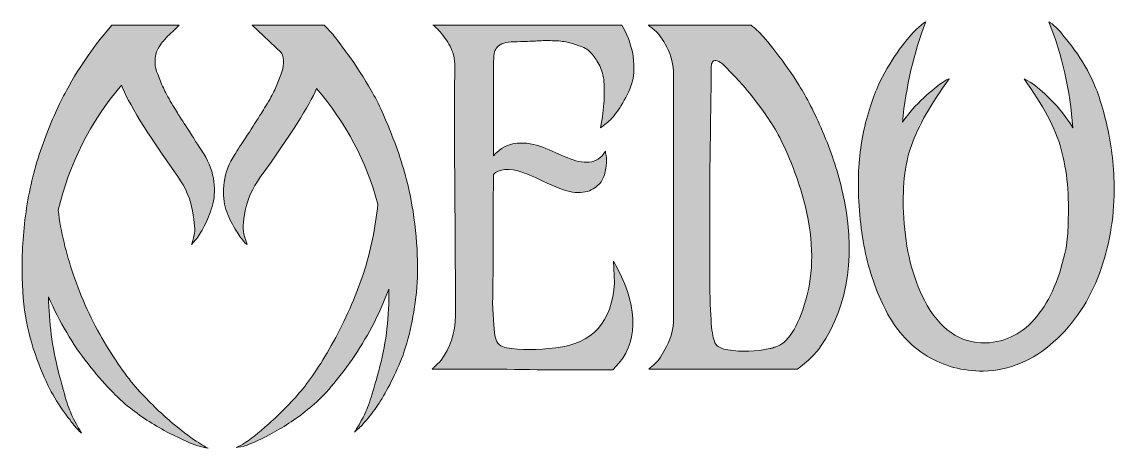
# Model space of a CAD drawing. Extents: x 130 to 375, y -436 to -385.
# Drawn here: x 130 to 225.4, y -430.3 to -393.1 of the extents above; entities that cross this region are included whole.
import ezdxf

# ---------------------------------------------------------------- set-up
doc = ezdxf.new("R2010")
doc.units = 0
doc.header["$MEASUREMENT"] = 0
doc.layers.add('Capa 1', color=7, linetype='Continuous', lineweight=0)

# ---------------------------------------------------------------- blocks, each defined once
blk = doc.blocks.new('Block_0')
at = {"layer": 'Capa 1', "true_color": 0x1d1d1b, "transparency": 33554687}
h = blk.add_hatch(color=250, dxfattribs=at)
h.dxf.hatch_style = 2
edge = h.paths.add_edge_path()
edge.add_spline(control_points=[(159.075, -428.939), (159.315, -428.58), (159.604, -428.07), (159.945, -427.41), (160.284, -426.75), (160.734, -425.34), (161.295, -423.18), (161.854, -421.02), (162.114, -418.78), (162.075, -416.46), (161.195, -418.74), (160.125, -420.78), (158.865, -422.58), (157.605, -424.38), (156.444, -425.73), (155.385, -426.63), (154.325, -427.529), (153.225, -428.289), (152.085, -428.91), (150.945, -429.529), (150.155, -429.909), (149.715, -430.05), (149.274, -430.189), (148.955, -430.26), (148.755, -430.26), (148.955, -430.18), (149.235, -430.029), (149.595, -429.811), (149.955, -429.59), (150.625, -429.05), (151.605, -428.189), (152.584, -427.329), (153.515, -426.379), (154.395, -425.34), (155.274, -424.299), (156.225, -422.86), (157.245, -421.02), (158.265, -419.181), (159.135, -417.201), (159.855, -415.08), (160.494, -413.121), (160.915, -411.1), (161.115, -409.02), (160.115, -405.3), (158.334, -401.94), (155.775, -398.94), (155.135, -400.42), (153.495, -403), (150.855, -406.68), (150.174, -407.64), (149.735, -408.61), (149.535, -409.59), (149.334, -410.57), (149.314, -411.32), (149.475, -411.84), (149.475, -411.84), (149.715, -412.56), (149.715, -412.56), (149.595, -412.48), (149.454, -412.34), (149.295, -412.14), (149.135, -411.94), (148.884, -411.561), (148.545, -411), (148.205, -410.44), (147.954, -409.86), (147.795, -409.26), (147.635, -408.66), (147.604, -407.94), (147.705, -407.1), (147.804, -406.26), (148.115, -405.46), (148.635, -404.7), (148.834, -404.38), (149.195, -403.82), (149.715, -403.02), (150.234, -402.22), (150.575, -401.69), (150.735, -401.43), (150.895, -401.17), (151.134, -400.78), (151.455, -400.26), (151.774, -399.741), (152.015, -399.291), (152.175, -398.91), (152.334, -398.53), (152.495, -398.14), (152.655, -397.74), (152.935, -397.02), (152.955, -396.38), (152.715, -395.82), (152.715, -395.82), (150.135, -393.42), (150.135, -393.42), (150.135, -393.42), (156.435, -393.42), (156.435, -393.42), (156.594, -393.58), (156.804, -393.801), (157.065, -394.08), (157.325, -394.36), (157.815, -395), (158.535, -396), (159.255, -397), (159.924, -398.04), (160.545, -399.12), (161.165, -400.2), (161.805, -401.601), (162.465, -403.32), (163.125, -405.04), (163.635, -406.78), (163.995, -408.54), (164.274, -410.061), (164.454, -411.52), (164.535, -412.92), (164.615, -414.32), (164.595, -415.59), (164.475, -416.73), (164.355, -417.87), (164.175, -418.971), (163.935, -420.03), (163.695, -421.09), (163.404, -422.02), (163.065, -422.82), (162.725, -423.619), (162.375, -424.359), (162.015, -425.04), (161.655, -425.72), (161.304, -426.3), (160.965, -426.779), (160.625, -427.26), (160.314, -427.659), (160.035, -427.98), (159.755, -428.3), (159.515, -428.539), (159.315, -428.699), (159.315, -428.699), (159.075, -428.939), (159.075, -428.939)], knot_values=[0, 0, 0, 0, 1, 1, 1, 2, 2, 2, 3, 3, 3, 4, 4, 4, 5, 5, 5, 6, 6, 6, 7, 7, 7, 8, 8, 8, 9, 9, 9, 10, 10, 10, 11, 11, 11, 12, 12, 12, 13, 13, 13, 14, 14, 14, 15, 15, 15, 16, 16, 16, 17, 17, 17, 18, 18, 18, 19, 19, 19, 20, 20, 20, 21, 21, 21, 22, 22, 22, 23, 23, 23, 24, 24, 24, 25, 25, 25, 26, 26, 26, 27, 27, 27, 28, 28, 28, 29, 29, 29, 30, 30, 30, 31, 31, 31, 32, 32, 32, 33, 33, 33, 34, 34, 34, 35, 35, 35, 36, 36, 36, 37, 37, 37, 38, 38, 38, 39, 39, 39, 40, 40, 40, 41, 41, 41, 42, 42, 42, 43, 43, 43, 44, 44, 44, 45, 45, 45, 46, 46, 46, 46], degree=3, periodic=0)
edge = h.paths.add_edge_path()
edge.add_spline(control_points=[(142.755, -394.38), (142.595, -394.581), (142.475, -394.72), (142.395, -394.8), (142.314, -394.88), (142.194, -395.05), (142.035, -395.31), (141.875, -395.57), (141.774, -395.79), (141.735, -395.97), (141.695, -396.15), (141.675, -396.4), (141.675, -396.72), (141.675, -397.041), (141.755, -397.36), (141.915, -397.68), (142.074, -398.121), (142.235, -398.52), (142.395, -398.88), (142.554, -399.24), (142.794, -399.69), (143.115, -400.23), (143.435, -400.77), (143.675, -401.16), (143.835, -401.4), (143.994, -401.64), (144.334, -402.17), (144.855, -402.99), (145.375, -403.81), (145.734, -404.36), (145.935, -404.64), (146.415, -405.44), (146.705, -406.25), (146.805, -407.07), (146.904, -407.89), (146.854, -408.61), (146.655, -409.23), (146.454, -409.851), (146.225, -410.42), (145.965, -410.94), (145.704, -411.46), (145.455, -411.86), (145.215, -412.14), (145.215, -412.14), (144.855, -412.56), (144.855, -412.56), (144.935, -412.36), (145.014, -412.08), (145.095, -411.72), (145.175, -411.36), (145.125, -410.661), (144.945, -409.62), (144.765, -408.58), (144.334, -407.58), (143.655, -406.62), (140.935, -402.78), (139.294, -400.12), (138.735, -398.64), (136.014, -401.88), (134.175, -405.52), (133.215, -409.56), (133.455, -411.44), (133.895, -413.301), (134.535, -415.14), (135.255, -417.261), (136.155, -419.23), (137.235, -421.05), (138.315, -422.871), (139.354, -424.32), (140.355, -425.4), (141.354, -426.48), (142.325, -427.41), (143.265, -428.189), (144.204, -428.97), (144.935, -429.52), (145.455, -429.84), (145.974, -430.16), (146.255, -430.32), (146.295, -430.32), (146.055, -430.279), (145.725, -430.199), (145.305, -430.08), (144.885, -429.96), (144.084, -429.6), (142.905, -429), (141.725, -428.4), (140.584, -427.67), (139.485, -426.811), (138.384, -425.949), (137.165, -424.67), (135.825, -422.97), (134.484, -421.27), (133.335, -419.32), (132.375, -417.12), (132.415, -419.36), (132.695, -421.51), (133.215, -423.57), (133.734, -425.629), (134.154, -426.969), (134.475, -427.59), (134.794, -428.209), (135.054, -428.68), (135.255, -429), (135.135, -428.92), (134.994, -428.79), (134.835, -428.609), (134.675, -428.43), (134.364, -428.029), (133.905, -427.41), (133.445, -426.789), (133.014, -426.12), (132.615, -425.4), (132.215, -424.68), (131.794, -423.72), (131.355, -422.52), (130.915, -421.32), (130.584, -420.07), (130.365, -418.77), (130.146, -417.471), (130.045, -415.93), (130.065, -414.15), (130.085, -412.371), (130.255, -410.541), (130.575, -408.66), (130.895, -406.86), (131.375, -405.11), (132.015, -403.41), (132.654, -401.71), (133.294, -400.281), (133.935, -399.12), (134.574, -397.96), (135.204, -396.94), (135.825, -396.06), (136.445, -395.181), (136.955, -394.521), (137.355, -394.08), (137.355, -394.08), (137.895, -393.42), (137.895, -393.42), (137.895, -393.42), (143.775, -393.42), (143.775, -393.42), (143.495, -393.7), (143.154, -394.02), (142.755, -394.38)], knot_values=[0, 0, 0, 0, 1, 1, 1, 2, 2, 2, 3, 3, 3, 4, 4, 4, 5, 5, 5, 6, 6, 6, 7, 7, 7, 8, 8, 8, 9, 9, 9, 10, 10, 10, 11, 11, 11, 12, 12, 12, 13, 13, 13, 14, 14, 14, 15, 15, 15, 16, 16, 16, 17, 17, 17, 18, 18, 18, 19, 19, 19, 20, 20, 20, 21, 21, 21, 22, 22, 22, 23, 23, 23, 24, 24, 24, 25, 25, 25, 26, 26, 26, 27, 27, 27, 28, 28, 28, 29, 29, 29, 30, 30, 30, 31, 31, 31, 32, 32, 32, 33, 33, 33, 34, 34, 34, 35, 35, 35, 36, 36, 36, 37, 37, 37, 38, 38, 38, 39, 39, 39, 40, 40, 40, 41, 41, 41, 42, 42, 42, 43, 43, 43, 44, 44, 44, 45, 45, 45, 46, 46, 46, 47, 47, 47, 48, 48, 48, 48], degree=3, periodic=0)
h = blk.add_hatch(color=250, dxfattribs=at)
h.dxf.hatch_style = 2
edge = h.paths.add_edge_path()
edge.add_spline(control_points=[(180.975, -404.4), (180.975, -404.48), (180.994, -404.61), (181.034, -404.79), (181.074, -404.97), (181.074, -405.28), (181.034, -405.72), (180.994, -406.161), (180.894, -406.54), (180.734, -406.86), (180.574, -407.181), (180.294, -407.46), (179.895, -407.7), (179.494, -407.94), (178.974, -408.04), (178.334, -408), (177.774, -407.96), (176.964, -407.69), (175.904, -407.19), (174.844, -406.69), (174.134, -406.38), (173.774, -406.26), (172.534, -405.86), (171.674, -405.92), (171.194, -406.44), (171.194, -411.76), (171.174, -415.48), (171.134, -417.6), (171.174, -419.16), (171.254, -420.19), (171.375, -420.69), (171.494, -421.19), (171.814, -421.48), (172.334, -421.56), (173.574, -421.761), (175.014, -421.761), (176.654, -421.56), (179.854, -421.2), (181.554, -419.32), (181.754, -415.92), (181.754, -415.92), (181.694, -414), (181.694, -414), (183.774, -417.72), (183.934, -420.681), (182.174, -422.88), (182.174, -422.88), (181.634, -423.48), (181.634, -423.48), (178.674, -423.52), (175.354, -423.5), (171.674, -423.42), (171.674, -423.42), (165.854, -423.42), (165.854, -423.42), (165.894, -423.381), (165.954, -423.32), (166.034, -423.24), (166.234, -423.08), (166.434, -422.88), (166.634, -422.641), (167.434, -421.6), (167.854, -420.3), (167.895, -418.74), (167.895, -417.261), (167.874, -413.79), (167.834, -408.33), (167.794, -402.87), (167.794, -399.12), (167.834, -397.08), (167.834, -396.72), (167.794, -396.36), (167.714, -396), (167.554, -395.48), (167.314, -395), (166.994, -394.56), (166.674, -394.12), (166.424, -393.82), (166.244, -393.66), (166.064, -393.5), (165.954, -393.42), (165.915, -393.42), (165.915, -393.42), (173.415, -393.42), (173.415, -393.42), (173.415, -393.42), (182.415, -393.42), (182.415, -393.42), (183.014, -394.46), (183.354, -395.48), (183.435, -396.48), (183.514, -397.48), (183.404, -398.32), (183.104, -399), (182.804, -399.681), (182.464, -400.29), (182.084, -400.83), (181.704, -401.37), (181.354, -401.76), (181.034, -402), (181.034, -402), (180.554, -402.36), (180.554, -402.36), (180.714, -401.48), (180.814, -400.69), (180.854, -399.99), (180.894, -399.291), (180.884, -398.68), (180.824, -398.16), (180.764, -397.641), (180.624, -397.19), (180.404, -396.81), (180.184, -396.43), (179.964, -396.11), (179.744, -395.85), (179.524, -395.59), (179.214, -395.391), (178.814, -395.25), (178.414, -395.11), (178.064, -395), (177.764, -394.92), (177.464, -394.84), (177.054, -394.791), (176.534, -394.77), (176.014, -394.75), (175.594, -394.75), (175.274, -394.77), (174.954, -394.791), (174.524, -394.81), (173.984, -394.83), (173.444, -394.851), (173.034, -394.86), (172.754, -394.86), (172.114, -394.9), (171.674, -395.1), (171.435, -395.46), (171.394, -395.541), (171.354, -395.601), (171.314, -395.64), (171.234, -395.88), (171.194, -396.561), (171.194, -397.68), (171.194, -398.08), (171.194, -399.11), (171.194, -400.77), (171.194, -402.43), (171.194, -403.78), (171.194, -404.82), (171.794, -404.14), (172.484, -403.77), (173.264, -403.71), (174.044, -403.65), (174.794, -403.77), (175.514, -404.07), (176.234, -404.37), (176.944, -404.67), (177.645, -404.97), (178.344, -405.27), (178.984, -405.4), (179.564, -405.36), (180.144, -405.32), (180.614, -405), (180.975, -404.4)], knot_values=[0, 0, 0, 0, 1, 1, 1, 2, 2, 2, 3, 3, 3, 4, 4, 4, 5, 5, 5, 6, 6, 6, 7, 7, 7, 8, 8, 8, 9, 9, 9, 10, 10, 10, 11, 11, 11, 12, 12, 12, 13, 13, 13, 14, 14, 14, 15, 15, 15, 16, 16, 16, 17, 17, 17, 18, 18, 18, 19, 19, 19, 20, 20, 20, 21, 21, 21, 22, 22, 22, 23, 23, 23, 24, 24, 24, 25, 25, 25, 26, 26, 26, 27, 27, 27, 28, 28, 28, 29, 29, 29, 30, 30, 30, 31, 31, 31, 32, 32, 32, 33, 33, 33, 34, 34, 34, 35, 35, 35, 36, 36, 36, 37, 37, 37, 38, 38, 38, 39, 39, 39, 40, 40, 40, 41, 41, 41, 42, 42, 42, 43, 43, 43, 44, 44, 44, 45, 45, 45, 46, 46, 46, 47, 47, 47, 48, 48, 48, 49, 49, 49, 50, 50, 50, 51, 51, 51, 52, 52, 52, 53, 53, 53, 54, 54, 54, 54], degree=3, periodic=0)
h = blk.add_hatch(color=250, dxfattribs=at)
h.dxf.hatch_style = 2
edge = h.paths.add_edge_path()
edge.add_spline(control_points=[(195.794, -421.5), (196.874, -421.18), (197.764, -419.811), (198.464, -417.39), (199.163, -414.97), (199.154, -412.26), (198.434, -409.26), (197.993, -407.541), (197.453, -405.96), (196.814, -404.52), (196.173, -403.08), (195.443, -401.82), (194.624, -400.74), (193.804, -399.66), (193.214, -398.92), (192.854, -398.52), (192.494, -398.121), (191.993, -397.6), (191.354, -396.96), (190.874, -396.48), (190.534, -396.36), (190.334, -396.6), (190.253, -396.72), (190.214, -396.86), (190.214, -397.02), (190.214, -397.5), (190.173, -400.46), (190.094, -405.9), (190.094, -411.58), (190.094, -415.161), (190.094, -416.64), (190.133, -418.24), (190.193, -419.37), (190.274, -420.03), (190.354, -420.69), (190.484, -421.12), (190.664, -421.32), (190.844, -421.521), (191.174, -421.66), (191.654, -421.74), (192.893, -421.94), (194.114, -421.9), (195.314, -421.62), (195.434, -421.62), (195.533, -421.6), (195.614, -421.56), (195.653, -421.521), (195.713, -421.5), (195.794, -421.5)], knot_values=[0, 0, 0, 0, 1, 1, 1, 2, 2, 2, 3, 3, 3, 4, 4, 4, 5, 5, 5, 6, 6, 6, 7, 7, 7, 8, 8, 8, 9, 9, 9, 10, 10, 10, 11, 11, 11, 12, 12, 12, 13, 13, 13, 14, 14, 14, 15, 15, 15, 16, 16, 16, 16], degree=3, periodic=0)
edge = h.paths.add_edge_path()
edge.add_spline(control_points=[(199.334, -421.98), (199.094, -422.26), (198.833, -422.52), (198.554, -422.76), (198.273, -423), (198.053, -423.18), (197.894, -423.3), (197.894, -423.3), (197.714, -423.42), (197.714, -423.42), (195.794, -423.42), (193.574, -423.42), (191.054, -423.42), (190.973, -423.42), (190.874, -423.42), (190.754, -423.42), (190.754, -423.42), (184.754, -423.42), (184.754, -423.42), (184.913, -423.3), (185.114, -423.131), (185.354, -422.91), (185.594, -422.69), (185.914, -422.2), (186.314, -421.44), (186.713, -420.681), (186.914, -419.88), (186.914, -419.04), (186.914, -417.72), (186.914, -414.07), (186.914, -408.09), (186.914, -402.11), (186.914, -398.661), (186.914, -397.74), (186.914, -396.86), (186.724, -396.06), (186.344, -395.34), (185.963, -394.62), (185.603, -394.12), (185.264, -393.84), (184.923, -393.561), (184.733, -393.42), (184.694, -393.42), (184.694, -393.42), (193.694, -393.42), (193.694, -393.42), (193.853, -393.54), (194.074, -393.73), (194.354, -393.99), (194.633, -394.25), (195.134, -394.84), (195.854, -395.76), (196.574, -396.681), (197.253, -397.65), (197.894, -398.67), (198.533, -399.69), (199.214, -401.031), (199.934, -402.69), (200.654, -404.35), (201.213, -406.041), (201.614, -407.76), (202.894, -413.2), (202.274, -417.76), (199.754, -421.44), (199.634, -421.641), (199.493, -421.82), (199.334, -421.98)], knot_values=[0, 0, 0, 0, 1, 1, 1, 2, 2, 2, 3, 3, 3, 4, 4, 4, 5, 5, 5, 6, 6, 6, 7, 7, 7, 8, 8, 8, 9, 9, 9, 10, 10, 10, 11, 11, 11, 12, 12, 12, 13, 13, 13, 14, 14, 14, 15, 15, 15, 16, 16, 16, 17, 17, 17, 18, 18, 18, 19, 19, 19, 20, 20, 20, 21, 21, 21, 22, 22, 22, 22], degree=3, periodic=0)
h = blk.add_hatch(color=250, dxfattribs=at)
h.dxf.hatch_style = 2
edge = h.paths.add_edge_path()
edge.add_spline(control_points=[(210.974, -398.1), (209.374, -400.3), (208.274, -402.24), (207.674, -403.92), (207.074, -405.6), (206.854, -407.7), (207.014, -410.22), (207.173, -412.98), (207.773, -415.38), (208.814, -417.42), (210.134, -419.94), (211.914, -421.18), (214.154, -421.14), (215.954, -421.06), (217.444, -420.291), (218.624, -418.83), (219.804, -417.37), (220.654, -415.38), (221.174, -412.86), (221.294, -412.18), (221.354, -411.48), (221.354, -410.76), (221.474, -408.28), (221.273, -406.11), (220.754, -404.25), (220.234, -402.39), (219.154, -400.34), (217.514, -398.1), (217.714, -398.181), (217.964, -398.32), (218.264, -398.52), (218.564, -398.721), (219.083, -399.18), (219.824, -399.9), (220.564, -400.62), (221.213, -401.44), (221.774, -402.36), (221.534, -399.081), (220.834, -396), (219.674, -393.12), (219.833, -393.201), (220.043, -393.36), (220.304, -393.6), (220.564, -393.84), (221.024, -394.39), (221.684, -395.25), (222.344, -396.11), (222.923, -397.06), (223.424, -398.1), (223.924, -399.141), (224.374, -400.53), (224.774, -402.27), (225.173, -404.01), (225.374, -405.86), (225.374, -407.82), (225.374, -410.301), (224.944, -412.72), (224.084, -415.08), (223.224, -417.44), (221.894, -419.43), (220.094, -421.05), (218.294, -422.67), (216.254, -423.52), (213.974, -423.6), (212.134, -423.6), (210.494, -423.16), (209.054, -422.279), (207.614, -421.4), (206.464, -420.17), (205.604, -418.59), (204.744, -417.01), (204.104, -415.26), (203.684, -413.34), (203.264, -411.42), (203.054, -409.36), (203.054, -407.16), (203.054, -405.32), (203.264, -403.581), (203.684, -401.94), (204.104, -400.3), (204.593, -398.96), (205.154, -397.92), (205.714, -396.88), (206.284, -395.98), (206.864, -395.22), (207.443, -394.46), (207.923, -393.92), (208.304, -393.6), (208.684, -393.28), (208.894, -393.12), (208.934, -393.12), (207.894, -395.84), (207.214, -398.76), (206.894, -401.88), (207.454, -401.08), (208.074, -400.371), (208.754, -399.75), (209.434, -399.13), (209.954, -398.7), (210.314, -398.46), (210.674, -398.22), (210.894, -398.1), (210.974, -398.1)], knot_values=[0, 0, 0, 0, 1, 1, 1, 2, 2, 2, 3, 3, 3, 4, 4, 4, 5, 5, 5, 6, 6, 6, 7, 7, 7, 8, 8, 8, 9, 9, 9, 10, 10, 10, 11, 11, 11, 12, 12, 12, 13, 13, 13, 14, 14, 14, 15, 15, 15, 16, 16, 16, 17, 17, 17, 18, 18, 18, 19, 19, 19, 20, 20, 20, 21, 21, 21, 22, 22, 22, 23, 23, 23, 24, 24, 24, 25, 25, 25, 26, 26, 26, 27, 27, 27, 28, 28, 28, 29, 29, 29, 30, 30, 30, 31, 31, 31, 32, 32, 32, 33, 33, 33, 34, 34, 34, 34], degree=3, periodic=0)
at = {"layer": 'Capa 1'}
for points, knots in [([(142.755, -394.38), (142.595, -394.581), (142.475, -394.72), (142.395, -394.8), (142.314, -394.88), (142.194, -395.05), (142.035, -395.31), (141.875, -395.57), (141.774, -395.79), (141.735, -395.97), (141.695, -396.15), (141.675, -396.4), (141.675, -396.72), (141.675, -397.041), (141.755, -397.36), (141.915, -397.68), (142.074, -398.121), (142.235, -398.52), (142.395, -398.88), (142.554, -399.24), (142.794, -399.69), (143.115, -400.23), (143.435, -400.77), (143.675, -401.16), (143.835, -401.4), (143.994, -401.64), (144.334, -402.17), (144.855, -402.99), (145.375, -403.81), (145.734, -404.36), (145.935, -404.64), (146.415, -405.44), (146.705, -406.25), (146.805, -407.07), (146.904, -407.89), (146.854, -408.61), (146.655, -409.23), (146.454, -409.851), (146.225, -410.42), (145.965, -410.94), (145.704, -411.46), (145.455, -411.86), (145.215, -412.14), (145.215, -412.14), (144.855, -412.56), (144.855, -412.56), (144.935, -412.36), (145.014, -412.08), (145.095, -411.72), (145.175, -411.36), (145.125, -410.661), (144.945, -409.62), (144.765, -408.58), (144.334, -407.58), (143.655, -406.62), (140.935, -402.78), (139.294, -400.12), (138.735, -398.64), (136.014, -401.88), (134.175, -405.52), (133.215, -409.56), (133.455, -411.44), (133.895, -413.301), (134.535, -415.14), (135.255, -417.261), (136.155, -419.23), (137.235, -421.05), (138.315, -422.871), (139.354, -424.32), (140.355, -425.4), (141.354, -426.48), (142.325, -427.41), (143.265, -428.189), (144.204, -428.97), (144.935, -429.52), (145.455, -429.84), (145.974, -430.16), (146.255, -430.32), (146.295, -430.32), (146.055, -430.279), (145.725, -430.199), (145.305, -430.08), (144.885, -429.96), (144.084, -429.6), (142.905, -429), (141.725, -428.4), (140.584, -427.67), (139.485, -426.811), (138.384, -425.949), (137.165, -424.67), (135.825, -422.97), (134.484, -421.27), (133.335, -419.32), (132.375, -417.12), (132.415, -419.36), (132.695, -421.51), (133.215, -423.57), (133.734, -425.629), (134.154, -426.969), (134.475, -427.59), (134.794, -428.209), (135.054, -428.68), (135.255, -429), (135.135, -428.92), (134.994, -428.79), (134.835, -428.609), (134.675, -428.43), (134.364, -428.029), (133.905, -427.41), (133.445, -426.789), (133.014, -426.12), (132.615, -425.4), (132.215, -424.68), (131.794, -423.72), (131.355, -422.52), (130.915, -421.32), (130.584, -420.07), (130.365, -418.77), (130.146, -417.471), (130.045, -415.93), (130.065, -414.15), (130.085, -412.371), (130.255, -410.541), (130.575, -408.66), (130.895, -406.86), (131.375, -405.11), (132.015, -403.41), (132.654, -401.71), (133.294, -400.281), (133.935, -399.12), (134.574, -397.96), (135.204, -396.94), (135.825, -396.06), (136.445, -395.181), (136.955, -394.521), (137.355, -394.08), (137.355, -394.08), (137.895, -393.42), (137.895, -393.42), (137.895, -393.42), (143.775, -393.42), (143.775, -393.42), (143.495, -393.7), (143.154, -394.02), (142.755, -394.38)], [0, 0, 0, 0, 1, 1, 1, 2, 2, 2, 3, 3, 3, 4, 4, 4, 5, 5, 5, 6, 6, 6, 7, 7, 7, 8, 8, 8, 9, 9, 9, 10, 10, 10, 11, 11, 11, 12, 12, 12, 13, 13, 13, 14, 14, 14, 15, 15, 15, 16, 16, 16, 17, 17, 17, 18, 18, 18, 19, 19, 19, 20, 20, 20, 21, 21, 21, 22, 22, 22, 23, 23, 23, 24, 24, 24, 25, 25, 25, 26, 26, 26, 27, 27, 27, 28, 28, 28, 29, 29, 29, 30, 30, 30, 31, 31, 31, 32, 32, 32, 33, 33, 33, 34, 34, 34, 35, 35, 35, 36, 36, 36, 37, 37, 37, 38, 38, 38, 39, 39, 39, 40, 40, 40, 41, 41, 41, 42, 42, 42, 43, 43, 43, 44, 44, 44, 45, 45, 45, 46, 46, 46, 47, 47, 47, 48, 48, 48, 48]), ([(159.075, -428.939), (159.315, -428.58), (159.604, -428.07), (159.945, -427.41), (160.284, -426.75), (160.734, -425.34), (161.295, -423.18), (161.854, -421.02), (162.114, -418.78), (162.075, -416.46), (161.195, -418.74), (160.125, -420.78), (158.865, -422.58), (157.605, -424.38), (156.444, -425.73), (155.385, -426.63), (154.325, -427.529), (153.225, -428.289), (152.085, -428.91), (150.945, -429.529), (150.155, -429.909), (149.715, -430.05), (149.274, -430.189), (148.955, -430.26), (148.755, -430.26), (148.955, -430.18), (149.235, -430.029), (149.595, -429.811), (149.955, -429.59), (150.625, -429.05), (151.605, -428.189), (152.584, -427.329), (153.515, -426.379), (154.395, -425.34), (155.274, -424.299), (156.225, -422.86), (157.245, -421.02), (158.265, -419.181), (159.135, -417.201), (159.855, -415.08), (160.494, -413.121), (160.915, -411.1), (161.115, -409.02), (160.115, -405.3), (158.334, -401.94), (155.775, -398.94), (155.135, -400.42), (153.495, -403), (150.855, -406.68), (150.174, -407.64), (149.735, -408.61), (149.535, -409.59), (149.334, -410.57), (149.314, -411.32), (149.475, -411.84), (149.475, -411.84), (149.715, -412.56), (149.715, -412.56), (149.595, -412.48), (149.454, -412.34), (149.295, -412.14), (149.135, -411.94), (148.884, -411.561), (148.545, -411), (148.205, -410.44), (147.954, -409.86), (147.795, -409.26), (147.635, -408.66), (147.604, -407.94), (147.705, -407.1), (147.804, -406.26), (148.115, -405.46), (148.635, -404.7), (148.834, -404.38), (149.195, -403.82), (149.715, -403.02), (150.234, -402.22), (150.575, -401.69), (150.735, -401.43), (150.895, -401.17), (151.134, -400.78), (151.455, -400.26), (151.774, -399.741), (152.015, -399.291), (152.175, -398.91), (152.334, -398.53), (152.495, -398.14), (152.655, -397.74), (152.935, -397.02), (152.955, -396.38), (152.715, -395.82), (152.715, -395.82), (150.135, -393.42), (150.135, -393.42), (150.135, -393.42), (156.435, -393.42), (156.435, -393.42), (156.594, -393.58), (156.804, -393.801), (157.065, -394.08), (157.325, -394.36), (157.815, -395), (158.535, -396), (159.255, -397), (159.924, -398.04), (160.545, -399.12), (161.165, -400.2), (161.805, -401.601), (162.465, -403.32), (163.125, -405.04), (163.635, -406.78), (163.995, -408.54), (164.274, -410.061), (164.454, -411.52), (164.535, -412.92), (164.615, -414.32), (164.595, -415.59), (164.475, -416.73), (164.355, -417.87), (164.175, -418.971), (163.935, -420.03), (163.695, -421.09), (163.404, -422.02), (163.065, -422.82), (162.725, -423.619), (162.375, -424.359), (162.015, -425.04), (161.655, -425.72), (161.304, -426.3), (160.965, -426.779), (160.625, -427.26), (160.314, -427.659), (160.035, -427.98), (159.755, -428.3), (159.515, -428.539), (159.315, -428.699), (159.315, -428.699), (159.075, -428.939), (159.075, -428.939)], [0, 0, 0, 0, 1, 1, 1, 2, 2, 2, 3, 3, 3, 4, 4, 4, 5, 5, 5, 6, 6, 6, 7, 7, 7, 8, 8, 8, 9, 9, 9, 10, 10, 10, 11, 11, 11, 12, 12, 12, 13, 13, 13, 14, 14, 14, 15, 15, 15, 16, 16, 16, 17, 17, 17, 18, 18, 18, 19, 19, 19, 20, 20, 20, 21, 21, 21, 22, 22, 22, 23, 23, 23, 24, 24, 24, 25, 25, 25, 26, 26, 26, 27, 27, 27, 28, 28, 28, 29, 29, 29, 30, 30, 30, 31, 31, 31, 32, 32, 32, 33, 33, 33, 34, 34, 34, 35, 35, 35, 36, 36, 36, 37, 37, 37, 38, 38, 38, 39, 39, 39, 40, 40, 40, 41, 41, 41, 42, 42, 42, 43, 43, 43, 44, 44, 44, 45, 45, 45, 46, 46, 46, 46]), ([(180.975, -404.4), (180.975, -404.48), (180.994, -404.61), (181.034, -404.79), (181.074, -404.97), (181.074, -405.28), (181.034, -405.72), (180.994, -406.161), (180.894, -406.54), (180.734, -406.86), (180.574, -407.181), (180.294, -407.46), (179.895, -407.7), (179.494, -407.94), (178.974, -408.04), (178.334, -408), (177.774, -407.96), (176.964, -407.69), (175.904, -407.19), (174.844, -406.69), (174.134, -406.38), (173.774, -406.26), (172.534, -405.86), (171.674, -405.92), (171.194, -406.44), (171.194, -411.76), (171.174, -415.48), (171.134, -417.6), (171.174, -419.16), (171.254, -420.19), (171.375, -420.69), (171.494, -421.19), (171.814, -421.48), (172.334, -421.56), (173.574, -421.761), (175.014, -421.761), (176.654, -421.56), (179.854, -421.2), (181.554, -419.32), (181.754, -415.92), (181.754, -415.92), (181.694, -414), (181.694, -414), (183.774, -417.72), (183.934, -420.681), (182.174, -422.88), (182.174, -422.88), (181.634, -423.48), (181.634, -423.48), (178.674, -423.52), (175.354, -423.5), (171.674, -423.42), (171.674, -423.42), (165.854, -423.42), (165.854, -423.42), (165.894, -423.381), (165.954, -423.32), (166.034, -423.24), (166.234, -423.08), (166.434, -422.88), (166.634, -422.641), (167.434, -421.6), (167.854, -420.3), (167.895, -418.74), (167.895, -417.261), (167.874, -413.79), (167.834, -408.33), (167.794, -402.87), (167.794, -399.12), (167.834, -397.08), (167.834, -396.72), (167.794, -396.36), (167.714, -396), (167.554, -395.48), (167.314, -395), (166.994, -394.56), (166.674, -394.12), (166.424, -393.82), (166.244, -393.66), (166.064, -393.5), (165.954, -393.42), (165.915, -393.42), (165.915, -393.42), (173.415, -393.42), (173.415, -393.42), (173.415, -393.42), (182.415, -393.42), (182.415, -393.42), (183.014, -394.46), (183.354, -395.48), (183.435, -396.48), (183.514, -397.48), (183.404, -398.32), (183.104, -399), (182.804, -399.681), (182.464, -400.29), (182.084, -400.83), (181.704, -401.37), (181.354, -401.76), (181.034, -402), (181.034, -402), (180.554, -402.36), (180.554, -402.36), (180.714, -401.48), (180.814, -400.69), (180.854, -399.99), (180.894, -399.291), (180.884, -398.68), (180.824, -398.16), (180.764, -397.641), (180.624, -397.19), (180.404, -396.81), (180.184, -396.43), (179.964, -396.11), (179.744, -395.85), (179.524, -395.59), (179.214, -395.391), (178.814, -395.25), (178.414, -395.11), (178.064, -395), (177.764, -394.92), (177.464, -394.84), (177.054, -394.791), (176.534, -394.77), (176.014, -394.75), (175.594, -394.75), (175.274, -394.77), (174.954, -394.791), (174.524, -394.81), (173.984, -394.83), (173.444, -394.851), (173.034, -394.86), (172.754, -394.86), (172.114, -394.9), (171.674, -395.1), (171.435, -395.46), (171.394, -395.541), (171.354, -395.601), (171.314, -395.64), (171.234, -395.88), (171.194, -396.561), (171.194, -397.68), (171.194, -398.08), (171.194, -399.11), (171.194, -400.77), (171.194, -402.43), (171.194, -403.78), (171.194, -404.82), (171.794, -404.14), (172.484, -403.77), (173.264, -403.71), (174.044, -403.65), (174.794, -403.77), (175.514, -404.07), (176.234, -404.37), (176.944, -404.67), (177.645, -404.97), (178.344, -405.27), (178.984, -405.4), (179.564, -405.36), (180.144, -405.32), (180.614, -405), (180.975, -404.4)], [0, 0, 0, 0, 1, 1, 1, 2, 2, 2, 3, 3, 3, 4, 4, 4, 5, 5, 5, 6, 6, 6, 7, 7, 7, 8, 8, 8, 9, 9, 9, 10, 10, 10, 11, 11, 11, 12, 12, 12, 13, 13, 13, 14, 14, 14, 15, 15, 15, 16, 16, 16, 17, 17, 17, 18, 18, 18, 19, 19, 19, 20, 20, 20, 21, 21, 21, 22, 22, 22, 23, 23, 23, 24, 24, 24, 25, 25, 25, 26, 26, 26, 27, 27, 27, 28, 28, 28, 29, 29, 29, 30, 30, 30, 31, 31, 31, 32, 32, 32, 33, 33, 33, 34, 34, 34, 35, 35, 35, 36, 36, 36, 37, 37, 37, 38, 38, 38, 39, 39, 39, 40, 40, 40, 41, 41, 41, 42, 42, 42, 43, 43, 43, 44, 44, 44, 45, 45, 45, 46, 46, 46, 47, 47, 47, 48, 48, 48, 49, 49, 49, 50, 50, 50, 51, 51, 51, 52, 52, 52, 53, 53, 53, 54, 54, 54, 54]), ([(199.334, -421.98), (199.094, -422.26), (198.833, -422.52), (198.554, -422.76), (198.273, -423), (198.053, -423.18), (197.894, -423.3), (197.894, -423.3), (197.714, -423.42), (197.714, -423.42), (195.794, -423.42), (193.574, -423.42), (191.054, -423.42), (190.973, -423.42), (190.874, -423.42), (190.754, -423.42), (190.754, -423.42), (184.754, -423.42), (184.754, -423.42), (184.913, -423.3), (185.114, -423.131), (185.354, -422.91), (185.594, -422.69), (185.914, -422.2), (186.314, -421.44), (186.713, -420.681), (186.914, -419.88), (186.914, -419.04), (186.914, -417.72), (186.914, -414.07), (186.914, -408.09), (186.914, -402.11), (186.914, -398.661), (186.914, -397.74), (186.914, -396.86), (186.724, -396.06), (186.344, -395.34), (185.963, -394.62), (185.603, -394.12), (185.264, -393.84), (184.923, -393.561), (184.733, -393.42), (184.694, -393.42), (184.694, -393.42), (193.694, -393.42), (193.694, -393.42), (193.853, -393.54), (194.074, -393.73), (194.354, -393.99), (194.633, -394.25), (195.134, -394.84), (195.854, -395.76), (196.574, -396.681), (197.253, -397.65), (197.894, -398.67), (198.533, -399.69), (199.214, -401.031), (199.934, -402.69), (200.654, -404.35), (201.213, -406.041), (201.614, -407.76), (202.894, -413.2), (202.274, -417.76), (199.754, -421.44), (199.634, -421.641), (199.493, -421.82), (199.334, -421.98)], [0, 0, 0, 0, 1, 1, 1, 2, 2, 2, 3, 3, 3, 4, 4, 4, 5, 5, 5, 6, 6, 6, 7, 7, 7, 8, 8, 8, 9, 9, 9, 10, 10, 10, 11, 11, 11, 12, 12, 12, 13, 13, 13, 14, 14, 14, 15, 15, 15, 16, 16, 16, 17, 17, 17, 18, 18, 18, 19, 19, 19, 20, 20, 20, 21, 21, 21, 22, 22, 22, 22]), ([(210.974, -398.1), (209.374, -400.3), (208.274, -402.24), (207.674, -403.92), (207.074, -405.6), (206.854, -407.7), (207.014, -410.22), (207.173, -412.98), (207.773, -415.38), (208.814, -417.42), (210.134, -419.94), (211.914, -421.18), (214.154, -421.14), (215.954, -421.06), (217.444, -420.291), (218.624, -418.83), (219.804, -417.37), (220.654, -415.38), (221.174, -412.86), (221.294, -412.18), (221.354, -411.48), (221.354, -410.76), (221.474, -408.28), (221.273, -406.11), (220.754, -404.25), (220.234, -402.39), (219.154, -400.34), (217.514, -398.1), (217.714, -398.181), (217.964, -398.32), (218.264, -398.52), (218.564, -398.721), (219.083, -399.18), (219.824, -399.9), (220.564, -400.62), (221.213, -401.44), (221.774, -402.36), (221.534, -399.081), (220.834, -396), (219.674, -393.12), (219.833, -393.201), (220.043, -393.36), (220.304, -393.6), (220.564, -393.84), (221.024, -394.39), (221.684, -395.25), (222.344, -396.11), (222.923, -397.06), (223.424, -398.1), (223.924, -399.141), (224.374, -400.53), (224.774, -402.27), (225.173, -404.01), (225.374, -405.86), (225.374, -407.82), (225.374, -410.301), (224.944, -412.72), (224.084, -415.08), (223.224, -417.44), (221.894, -419.43), (220.094, -421.05), (218.294, -422.67), (216.254, -423.52), (213.974, -423.6), (212.134, -423.6), (210.494, -423.16), (209.054, -422.279), (207.614, -421.4), (206.464, -420.17), (205.604, -418.59), (204.744, -417.01), (204.104, -415.26), (203.684, -413.34), (203.264, -411.42), (203.054, -409.36), (203.054, -407.16), (203.054, -405.32), (203.264, -403.581), (203.684, -401.94), (204.104, -400.3), (204.593, -398.96), (205.154, -397.92), (205.714, -396.88), (206.284, -395.98), (206.864, -395.22), (207.443, -394.46), (207.923, -393.92), (208.304, -393.6), (208.684, -393.28), (208.894, -393.12), (208.934, -393.12), (207.894, -395.84), (207.214, -398.76), (206.894, -401.88), (207.454, -401.08), (208.074, -400.371), (208.754, -399.75), (209.434, -399.13), (209.954, -398.7), (210.314, -398.46), (210.674, -398.22), (210.894, -398.1), (210.974, -398.1)], [0, 0, 0, 0, 1, 1, 1, 2, 2, 2, 3, 3, 3, 4, 4, 4, 5, 5, 5, 6, 6, 6, 7, 7, 7, 8, 8, 8, 9, 9, 9, 10, 10, 10, 11, 11, 11, 12, 12, 12, 13, 13, 13, 14, 14, 14, 15, 15, 15, 16, 16, 16, 17, 17, 17, 18, 18, 18, 19, 19, 19, 20, 20, 20, 21, 21, 21, 22, 22, 22, 23, 23, 23, 24, 24, 24, 25, 25, 25, 26, 26, 26, 27, 27, 27, 28, 28, 28, 29, 29, 29, 30, 30, 30, 31, 31, 31, 32, 32, 32, 33, 33, 33, 34, 34, 34, 34]), ([(195.794, -421.5), (196.874, -421.18), (197.764, -419.811), (198.464, -417.39), (199.163, -414.97), (199.154, -412.26), (198.434, -409.26), (197.993, -407.541), (197.453, -405.96), (196.814, -404.52), (196.173, -403.08), (195.443, -401.82), (194.624, -400.74), (193.804, -399.66), (193.214, -398.92), (192.854, -398.52), (192.494, -398.121), (191.993, -397.6), (191.354, -396.96), (190.874, -396.48), (190.534, -396.36), (190.334, -396.6), (190.253, -396.72), (190.214, -396.86), (190.214, -397.02), (190.214, -397.5), (190.173, -400.46), (190.094, -405.9), (190.094, -411.58), (190.094, -415.161), (190.094, -416.64), (190.133, -418.24), (190.193, -419.37), (190.274, -420.03), (190.354, -420.69), (190.484, -421.12), (190.664, -421.32), (190.844, -421.521), (191.174, -421.66), (191.654, -421.74), (192.893, -421.94), (194.114, -421.9), (195.314, -421.62), (195.434, -421.62), (195.533, -421.6), (195.614, -421.56), (195.653, -421.521), (195.713, -421.5), (195.794, -421.5)], [0, 0, 0, 0, 1, 1, 1, 2, 2, 2, 3, 3, 3, 4, 4, 4, 5, 5, 5, 6, 6, 6, 7, 7, 7, 8, 8, 8, 9, 9, 9, 10, 10, 10, 11, 11, 11, 12, 12, 12, 13, 13, 13, 14, 14, 14, 15, 15, 15, 16, 16, 16, 16])]:
    blk.add_open_spline(points, degree=3, knots=knots, dxfattribs=at)

msp = doc.modelspace()

# ---------------------------------------------------------------- block references
at = {"layer": 'Capa 1'}
msp.add_blockref('Block_0', (0, 0), dxfattribs=at)

doc.saveas('drawing.dxf')
